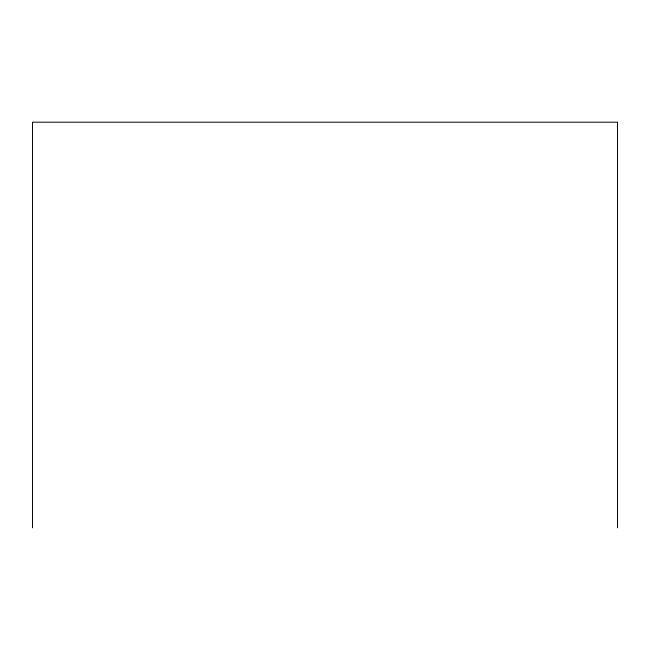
<?xml version="1.0" encoding="UTF-8"?>
<svg xmlns="http://www.w3.org/2000/svg" width="650" height="650" viewBox="0 0 650 650"><rect width="100%" height="100%" fill="white"/><g stroke="black" fill="none" stroke-linecap="round" stroke-linejoin="round"><path stroke-width="0.97" d="M617.5 527.824L617.5 122.176L32.5 122.176L32.5 527.824"/></g></svg>
